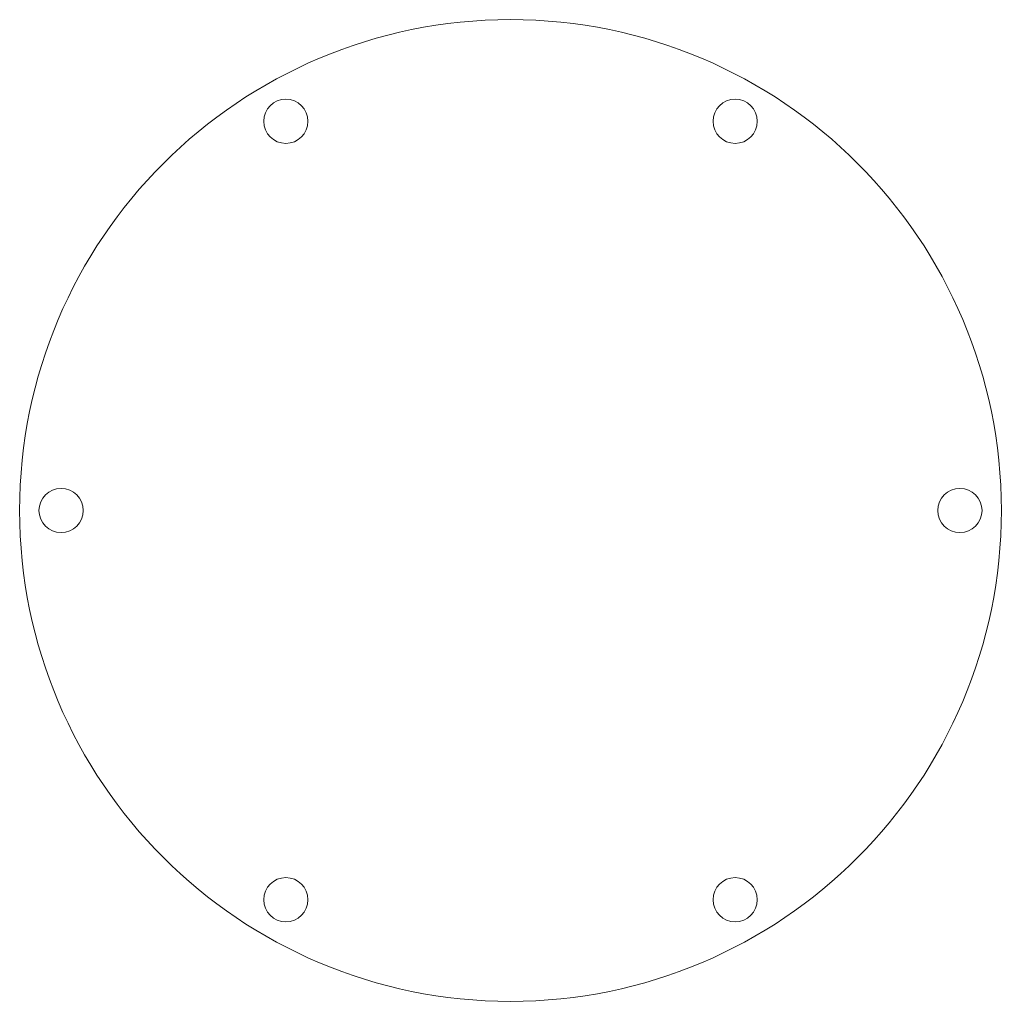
# Model space of a CAD drawing. Header units: millimetres. Extents: x 103.3 to 174.3, y 69.2 to 140.2.
import ezdxf

# ---------------------------------------------------------------- set-up
doc = ezdxf.new("R2010")
doc.units = ezdxf.units.MM
doc.layers.add('VISIBLE', color=7, linetype='Continuous', lineweight=0)

msp = doc.modelspace()

# ---------------------------------------------------------------- linework, layer by layer
at = {"layer": 'VISIBLE'}
for centre, radius in [((138.827, 104.673), 35.5), ((122.577, 132.819), 1.6), ((155.077, 132.819), 1.6), ((106.327, 104.673), 1.6), ((171.327, 104.673), 1.6), ((122.577, 76.527), 1.6), ((155.077, 76.527), 1.6)]:
    msp.add_circle(centre, radius, dxfattribs=at)

doc.saveas('drawing.dxf')
